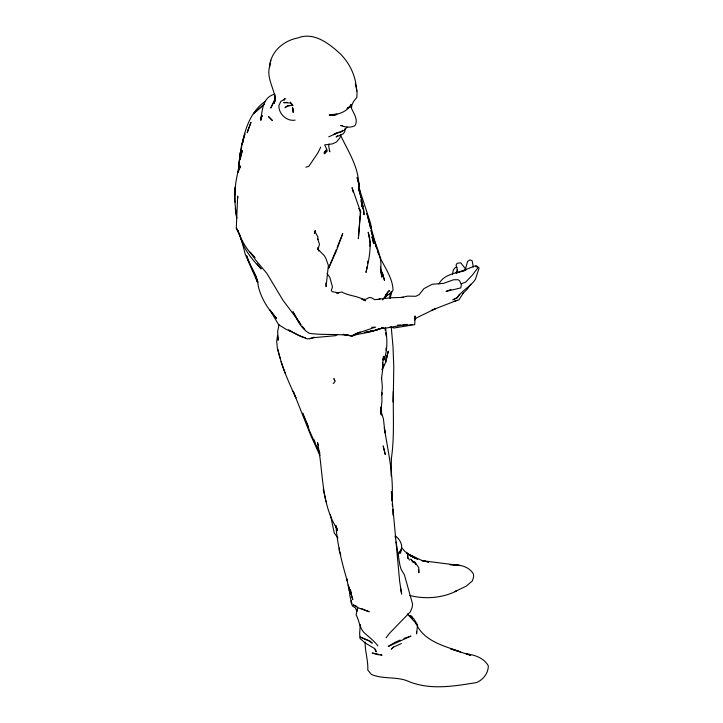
<?xml version="1.0" encoding="UTF-8"?>
<svg xmlns="http://www.w3.org/2000/svg" width="723" height="723" viewBox="0 0 723 723"><rect width="100%" height="100%" fill="white"/><g stroke="black" fill="none" stroke-linecap="round" stroke-linejoin="round"><path stroke-width="1.08" d="M339.286 547.962L339.268 550.754L340.768 554.866M360.253 624.573L359.629 633.755L360.081 638.563L365.341 643.081L374.315 648.377L376.186 651.857L375.418 649.091M240.235 157.722C239.882 149.507 242.648 141.581 244.925 133.8L241.952 144.853C245.178 128.468 250.89 111.071 265.422 101.265M235.228 194.351L235.3 187.284L234.65 200.334L236.71 218.201M390.537 292.978L390.176 297.939M344.871 128.757L344.826 131.459L343.434 133.71L336.123 136.963L337.578 135.716M360.452 213.836L360.524 210.068L358.346 238.653L360.271 215.996M390.565 292.426L389.95 297.171M391.432 457.813L391.125 475.879M380.994 407.058L381.337 415.083L380.678 412.029M386.028 350.266L386.091 348.097M380.967 407.185L380.795 412.517L381.934 401.392L381.861 392.616L381.554 395.192L382.359 387.148L381.545 377.451L381.455 378.852L382.639 369.86L382.648 362.928M284.275 100.217L284.338 98.509M392.029 499.521C393.773 475.336 388.025 451.55 384.329 427.835L384.988 432.923L383.452 419.033L380.587 409.516M391.776 500.741L392.11 493.999M416.674 631.649L416.556 633.881L417.551 625.024L407.23 613.872M275.291 99.069L275.183 100.849L274.523 93.773L275.373 99.503C274.162 88.242 266.263 77.831 269.67 66.2C270.845 51.387 283.85 40.569 297.858 37.939C314.062 31.541 329.381 43.769 340.614 54.171C350.321 64.049 356.294 77.307 356.556 91.107M241.003 151.893L241.148 149.76M238.626 166.191L240.28 152.58L240.379 156.999M380.66 268.757C382.512 255.228 374.171 243.136 371.044 230.384L373.041 237.876M367.591 263.253L367.826 261.057M242.937 142.476L243.588 138.012L241.952 144.853M392.932 515.065L392.923 509.281M320.732 147.131L317.984 152.77L308.757 166.426L305.865 167.167M241.31 148.775L241.789 145.829M235.382 202.467C233.186 189.119 237.524 176.159 239.331 163.073L239.358 165.413M369.878 246.145L370.339 243.416L368.197 232.21C372.246 245.449 369.028 259.322 365.992 272.426L367.23 266.561M269.444 67.555L270.8 60.163M329.064 144.058L328.676 146.2L329.824 151.794L329.245 150.619M275.02 99.295L274.279 103.335L275.138 99.828M452.399 274.641L453.357 269.824L455.508 267.329L457.035 267.465M279.033 324.708L277.659 331.279L278.156 340.244L277.542 335.336L276.701 341.554L277.352 348.206L280.126 358.102M384.645 356.755L383.958 360C387.7 349.778 387.429 338.436 385.404 327.835M385.657 362.259L388.251 351.242L385.657 362.259L382.63 368.893M382.765 359.937L383.615 356.222L382.575 364.546L382.566 362.702M240.153 159.729L242.268 150.619C240.858 156.746 237.641 162.91 238.897 169.354M391.297 458.988C394.695 436.593 392.851 413.538 393.402 390.899L393.249 402.223L393.773 366.543L393.005 346.76L391.224 326.895M473.33 267.149L472.137 260.75L470.077 259.882L467.591 261.401L464.997 270.519L456.421 273.023L457.325 269.498M314.957 231.712L315.309 230.42L314.46 233.412L314.957 231.712L317.867 236.855L317.849 239.62L317.786 239.051L319.476 244.338L317.993 249.372L318.762 250.989L318.093 247.365L317.993 249.372L324.293 255.635L325.82 258.238L328.378 265.422L326.091 286.642L325.865 282.892M390.031 298.355L391.477 293.366L391.242 291.36M340.777 135.047L339.882 137.876L336.511 141.934L332.652 143.832L324.672 144.907L326.959 149.706L324.076 152.833L326.489 149.797L324.256 153.872L326.046 151.613M414.541 318.066L415.165 315.951L414.713 324.699L409.923 325.296L405.603 324.835L407.076 324.284M385.711 359.015L386.868 355.879M336.322 249.552L328.631 268.188L336.475 250.664L342.729 233.628L338.798 243.253M337.144 247.447L338.382 244.302M381.925 369.625L383.922 364.564M237.867 172.318L240.605 166.01L237.804 172.436M273.782 101.97L270.782 108.052L275.083 98.897M456.421 273.023L457.189 271.559M386.778 294.532L384.645 298.292L387.049 294.912M459.485 294.207L457.243 297.605L452.842 299.819L457.406 297.677C462.06 290.149 470.655 286.615 475.4 279.34L479.114 267.953L477.243 266.245L475.779 266.588M397.713 554.505C404.744 548.938 401.428 540.334 395.264 535.806M347.085 126.941L344.5 130.321L333.475 134.641L335.219 133.493M470.845 284.193L467.157 289.281L462.657 293.746L463.217 293.167L459.006 299.783L454.216 301.301M262.169 115.816L260.352 118.256L262.024 115.653L260.858 120.352C262.124 110.474 262.693 97.072 274.641 94.216M349.191 107.185L351.27 104.41C346.787 112.119 337.758 115.038 329.227 114.984L337.008 114.017M386.127 637.794L389.453 633.348L410.312 611.866L412.155 607.474L412.589 604.067L404.392 574.776L401.093 569.263L399.882 565.034L396.087 541.952M382.639 300L387.103 293.05L385.983 294.713L389.516 290.601L387.781 291.541M397.804 554.794L401.337 549.218L400.542 553.194L400.199 551.242M386.95 294.912L385.54 296.611L391.721 292.309L393.014 290.212C392.788 276.222 381.843 264.275 377.641 251.405M438.942 283.913C444.274 273.475 456.764 273.755 466.1 269.327M342.774 130.239L341.373 131.821L336.087 132.915M333.24 383.551L335.129 381.464L333.89 378.635L334.758 380.678M414.505 319.973L416.692 317.768L435.427 308.703L431.956 310.068L456.936 300.388M327.402 150.845L325.223 152.969L324.998 151.631M455.68 272.589L457.569 270.827M393.538 647.076L391.251 649.155L393.33 647.166L401.346 643.533M286.145 106.679L285.007 107.682L288.305 105.657L291.568 105.368L286.706 106.173M263.985 104.401L253.475 113.764L264.121 104.329M355.833 333.692L351.423 336.005L343.127 334.342L352.345 335.933L360.244 332.092L355.418 333.918L375.644 327.13L371.586 327.347M393.556 643.181L388.287 646.425L410.989 636.086L403.904 638.382M346.959 108.567L349.697 106.986L347.691 107.727M297.28 319.06L292.987 311.74C297.135 319.72 301.13 328.829 309.399 333.339C323.552 335.364 338.129 333.52 352.345 335.933C360.867 332.752 370.908 333.267 378.915 328.495M337.65 334.514L335.436 335.698L314.821 337.578L307.329 338.951L298.482 335.418L289.046 330.059M464.139 270.176L475.969 265.585L477.731 268.016L472.363 275.111L465.621 282.169L461.41 283.669M285.739 98.717L280.876 101.31L278.906 105.531C278.491 113.873 286.868 121.663 295.083 120.126M328.766 136.855L335.806 133.556M378.174 299.584L380.036 298.735M394.433 642.639L400.117 640.09M450.89 289.516L446.055 291.414L460.804 287.899L461.364 284.654L459.566 280.732L458.011 279.72L453.565 279.756L443.588 283.38L432.264 284.247L423.949 288.613L419.223 294.623L415.87 296.267L407.465 296.141L401.491 297.433M309.697 338.87L314.162 337.135M461.789 271.306L464.681 270.266M412.553 324.32L407.971 325.739L393.981 327.998L390.04 327.013M381.907 327.564L383.036 327.998L376.701 330.05L364.338 332.58L377.108 329.932L383.036 327.465L381.907 327.564L383.768 328.459L405.16 324.726L402.982 324.853M333.755 115.219L336.611 114.568L329.805 115.264L334.252 114.505M370.275 331.206L375.671 330.303M286.914 102.305L283.696 102.657L290.429 102.991L292.96 105.486L290.357 102.142M401.437 297.56L403.335 297.379L390.574 297.768L374.803 299.72L371.45 297.777L369.191 297.478L365.693 299.358L361.708 299.177L365.35 300.777C358.31 295.671 349.227 296.213 341.834 292.047L336.34 292.887L339.033 292.905L332.264 291.712L331.279 290.348L332.472 287.085L329.805 277.334L327.022 273.574M397.587 325.169L400.822 324.979M342.675 125.576L340.623 125.477C345.052 127.293 350.547 128.016 354.93 125.675C359.015 119.431 352.743 112.625 350.935 106.724L351.477 107.971L351.83 105.242L353.529 101.554L356.855 97.397L357.117 90.836L355.309 83.886M409.724 615.635L411.857 616.592L412.679 618.463M378.68 654.324L372.228 653.005L377.578 654.64L382.078 655.074L380.533 654.722M413.809 562.548L415.4 562.892L418.753 567.627L418.807 572.797L418.68 569.579M305.422 337.74L302.223 336.882L285.594 329.028L278.581 324.663L269.67 309.489M409.697 595.454C425.088 599.466 442.639 598.12 456.728 590.827L454.776 591.667L466.344 586.1L472.435 580.849L473.601 576.818L473.438 573.99C468.531 565.865 458.807 564.455 450.095 564.636L460.171 565.558L421.717 560.578L428.757 562.114L421.952 560.488L406.272 553.077M361.346 608.558L369.209 611.748L357.894 607.709L353.041 604.826L356.981 606.443M368.929 640.614L360.081 637.008L369.516 641.22L372.291 643.145L369.914 641.012M415.888 564.392L415.4 562.892L412.173 560.822L410.845 559.078L413.014 562.377M407.067 553.601L410.257 555.698L407.636 553.023L405.097 551.703L401.527 547.492M415.761 623.759L417.551 625.024L413.881 618.888L410.61 615.707L411.233 617.406M288.522 329.995L289.887 331.044M415.4 562.892L414.541 561.916L415.734 564.329M466.245 269.815L460.741 262.801L457.099 263.317L456.096 264.98L457.325 269.851M302.241 326.29L304.754 329.29M377.894 645.919C373.954 640.524 368.423 636.71 363.633 632.155C359.313 627.076 359.223 620.379 356.096 614.875L357.704 607.772L356.846 611.242L355.445 607.998L352.417 605.928L351.179 602.892L351.161 600.786M270.339 310.438L276.557 318.382C268.007 309.164 261.166 298.472 258.265 286.118C257.207 274.93 249.706 266.263 246.615 255.761L250.619 265.712L255.264 274.785L257.903 282.277L255.608 275.815L257.469 282.169L245.341 254.514L240.949 237.984M297.27 319.241L283.055 300.379L266.805 273.33L256.258 260.795L250.167 252.182L254.939 257.542C245.974 249.607 240.985 238.798 236.285 228.079L237.677 196.06L237.795 198.147M337.93 537.975L334.279 533.077L330.348 514.478M237.307 229.516L236.285 228.079L238.698 232.49L237.813 230.23L241.943 241.102M257.243 263.85L261.193 268.911C251.387 259.033 242.332 247.374 239.403 233.475M416.746 624.907C424.853 641.527 444.799 646.217 460.777 651.956L450.718 648.902L470.691 655.354L466.344 653.8C475.011 654.984 483.804 657.876 488.35 665.874C488.242 673.339 483.298 679.611 476.584 682.557C454.514 686.118 431.441 690.221 409.769 681.943C397.876 675.987 383.642 679.701 371.414 674.451L367.781 670.067C368.287 660.569 364.925 651.504 365.178 641.988M380.569 270.122L382.304 272.661L384.546 280.47L381.961 272.562L380.479 270.095M297.885 320.162L300.976 324.799L297.804 319.873M409.48 560.09L407.889 557.478L407.546 554.035L407.754 558.545M350.501 593.493L348.884 590.302L348.233 584.979M380.831 270.773L382.919 275.346L380.479 270.285M358.771 208.486L360.759 212.372L352.065 187.6L353.059 191.938M316.566 445.883L319.81 452.824M319.937 453.999L309.959 431.848L302.639 413.14L308.486 426.769M340.515 135.138C347.935 150.99 358.518 166.633 358.762 184.708M319.955 455.58L310.881 435.626L293.176 391.242L295.96 397.957C288.676 382.187 281.473 366.209 277.795 349.137M313.89 439.53L315.038 442.25M373.439 238.852L376.358 247.04L370.483 225.431L371.423 229.607L370.592 223.425L359.964 190.899L360.081 192.67M361.663 204.799L363.723 210.032L364.012 214.695L363.542 210.022L362.033 205.838M380.461 269.11L381.69 272.273L380.56 269.191M375.716 245.558L378.391 252.797M361.048 201.048L363.199 206.941L361.166 199.467L361.464 202.666M281.084 361.798L285.16 373.24M359.485 191.279L361.726 198.536L362.106 206.895M318.481 445.576L317.46 442.539C323.552 471.17 320.605 502.612 336.71 528.368L335.716 525.314L337.469 530.736L336.701 527.727M380.687 411.188L381.527 414.134L380.75 411.062M358.879 187.944L359.421 190.041L358.382 180.181L358.662 184.618M361.003 197.469L359.033 189.381L361.256 198.5M323.226 489.308L326.1 501.771M400.524 587.989L401.654 594.134L399.665 581.5L391.405 491.767L391.423 493.484M395.147 536.394L395.526 538.617M351.315 600.705L351.794 603.606L349.805 595.562L350.049 590.917L350.203 593.267L349.2 586.877M380.813 271.008L381.807 277.162L380.596 267.085M384.979 328.432L385.332 330.628M385.684 332.824L386.218 336.123M350.673 590.266L351.333 594.649L349.796 589.109L352.815 599.638L348.052 585.024L346.751 578.671L347.266 580.885C341.997 563.154 337.505 545.187 336.032 526.715M235.228 208.143L236.701 218.156M385.251 327.438L385.54 329.616L385.359 327.528M392.209 503.94L392.49 506.082M359.882 192.86L359.033 184.69L357.144 177.65L359.033 184.69L359.168 191.297M358.617 185.061L358.445 183.127L360.063 192.201M248.079 130.095L247.167 132.725L250.98 122.286L248.079 130.095M413.104 556.62L409.715 555.201L415.635 558.608L413.104 556.62M417.677 559.25L409.715 555.201L417.677 559.25M272.426 120.524L268.703 116.792L272.426 120.524M372.941 239.286L371.929 236.783L373.674 243.678L372.941 239.286M292.987 108.965L292.454 107.194L293.204 112.436L292.987 108.965M367.519 215.617L366.832 213.249L370.465 227.338L367.519 215.617M385.305 454.55L383.181 446.046L385.305 454.55"/></g></svg>
